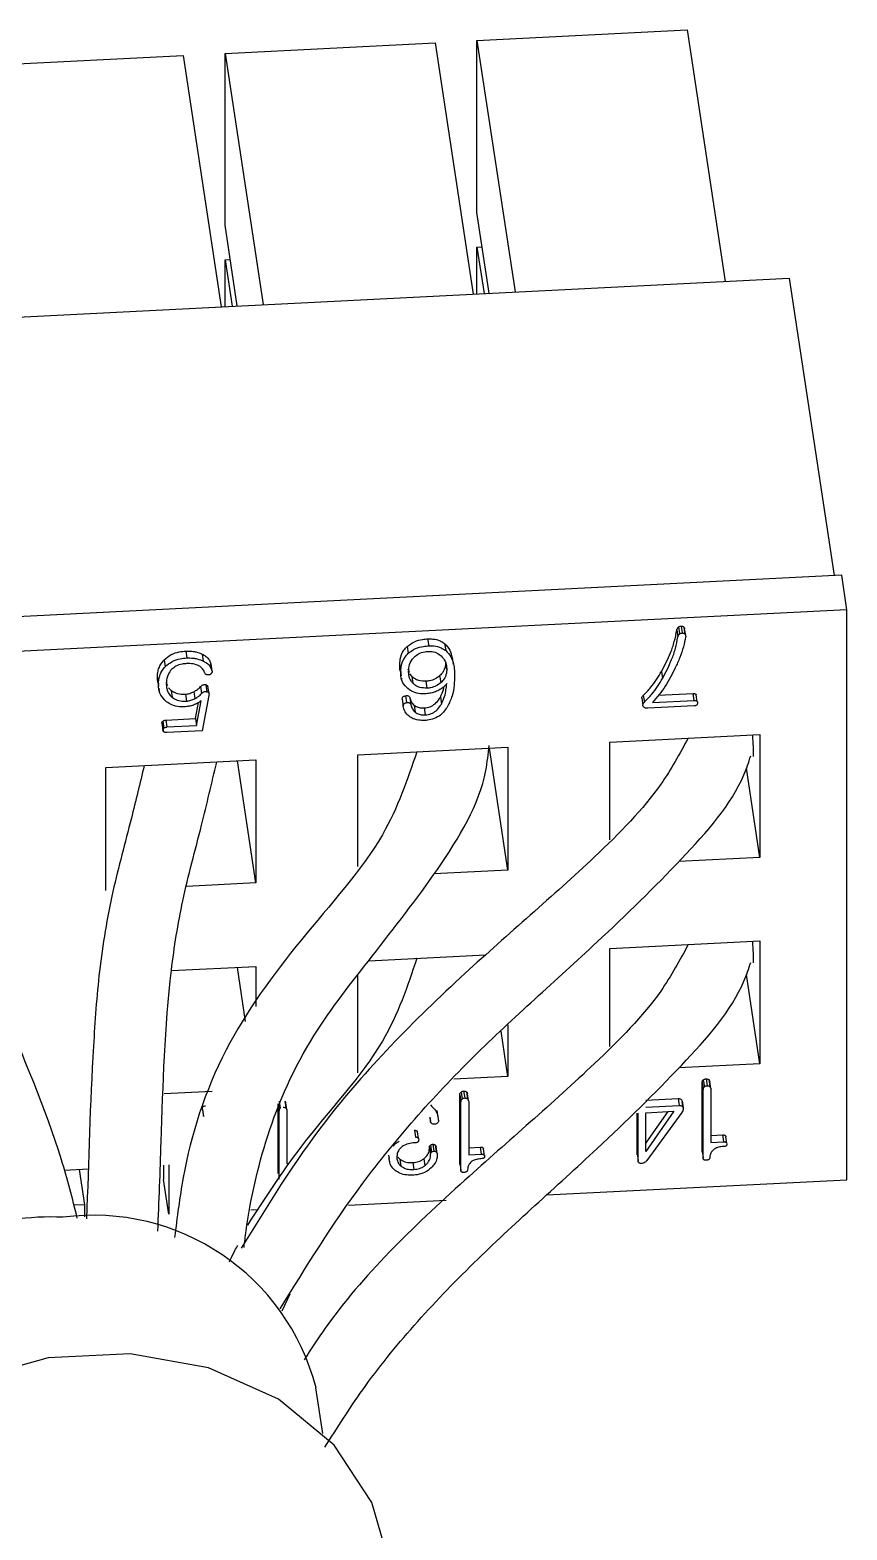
# Model space of a CAD drawing. Header units: millimetres. Extents: x 334 to 3694, y 0 to 2376.
# Drawn here: x 3335.14 to 3343.28, y 1136.44 to 1151.39 of the extents above; entities that cross this region are included whole.
import ezdxf

# ---------------------------------------------------------------- set-up
doc = ezdxf.new("R2010")
doc.units = ezdxf.units.MM
doc.header["$LTSCALE"] = 3
doc.layers.add('1_외형선', color=7, linetype='Continuous', lineweight=25)

msp = doc.modelspace()

# ---------------------------------------------------------------- linework, layer by layer
at = {"layer": '1_외형선'}
for p, q in [((3339.595, 1151.289), (3341.687, 1151.395)), ((3341.687, 1151.395), (3342.067, 1148.889)), ((3337.085, 1151.162), (3339.177, 1151.268)), ((3339.177, 1151.268), (3339.557, 1148.762)), ((3339.595, 1151.289), (3339.975, 1148.784)), ((3339.595, 1149.574), (3339.595, 1151.289)), ((3334.575, 1151.036), (3336.667, 1151.141)), ((3336.667, 1151.141), (3337.046, 1148.636)), ((3337.085, 1151.162), (3337.465, 1148.657)), ((3337.085, 1149.448), (3337.085, 1151.162)), ((3339.717, 1148.771), (3339.595, 1149.574)), ((3337.207, 1148.644), (3337.085, 1149.448)), ((3337.085, 1149.105), (3337.137, 1149.107)), ((3337.085, 1148.638), (3337.085, 1149.105)), ((3337.085, 1149.105), (3337.155, 1148.641)), ((3339.595, 1149.231), (3339.647, 1149.234)), ((3339.595, 1149.231), (3339.666, 1148.768)), ((3339.595, 1148.764), (3339.595, 1149.231)), ((3324.415, 1147.998), (3342.705, 1148.921)), ((3342.705, 1148.921), (3343.154, 1145.957)), ((3343.228, 1145.961), (3324.938, 1145.037)), ((3343.28, 1145.616), (3343.228, 1145.961)), ((3343.28, 1145.616), (3324.99, 1144.692)), ((3343.28, 1139.933), (3343.28, 1145.616)), ((3341.585, 1145.414), (3341.595, 1145.345)), ((3341.601, 1145.444), (3341.612, 1145.375)), ((3341.629, 1145.453), (3341.64, 1145.384)), ((3341.655, 1145.442), (3341.666, 1145.373)), ((3341.674, 1145.358), (3341.663, 1145.427)), ((3338.901, 1145.251), (3338.911, 1145.182)), ((3339.103, 1145.325), (3339.114, 1145.256)), ((3339.272, 1145.279), (3339.283, 1145.21)), ((3336.48, 1145.117), (3336.49, 1145.048)), ((3336.696, 1145.204), (3336.706, 1145.135)), ((3336.859, 1145.173), (3336.869, 1145.104)), ((3336.945, 1145.076), (3336.955, 1145.007)), ((3336.956, 1145.003), (3336.945, 1145.072)), ((3339.294, 1145.02), (3339.283, 1145.089)), ((3339.361, 1145.07), (3339.351, 1145.139)), ((3336.412, 1144.942), (3336.422, 1144.873)), ((3338.825, 1145.059), (3338.835, 1144.99)), ((3338.833, 1144.994), (3338.839, 1144.957)), ((3338.842, 1144.934), (3338.843, 1144.925)), ((3338.922, 1144.99), (3338.91, 1145.024)), ((3338.948, 1144.95), (3338.927, 1144.976)), ((3338.959, 1144.881), (3338.948, 1144.95)), ((3339.237, 1144.891), (3339.226, 1144.96)), ((3341.433, 1145.001), (3341.443, 1144.932)), ((3336.42, 1144.876), (3336.423, 1144.855)), ((3336.426, 1144.834), (3336.43, 1144.807)), ((3336.497, 1144.893), (3336.512, 1144.861)), ((3336.522, 1144.839), (3336.549, 1144.812)), ((3336.549, 1144.812), (3336.559, 1144.743)), ((3336.69, 1144.773), (3336.7, 1144.704)), ((3336.774, 1144.799), (3336.784, 1144.73)), ((3336.841, 1144.849), (3336.852, 1144.78)), ((3336.925, 1144.762), (3336.858, 1144.41)), ((3336.894, 1144.868), (3336.905, 1144.799)), ((3336.926, 1144.78), (3336.915, 1144.849)), ((3339.099, 1144.834), (3339.089, 1144.903)), ((3341.251, 1144.762), (3341.262, 1144.693)), ((3341.4, 1144.763), (3341.748, 1144.781)), ((3341.758, 1144.712), (3341.748, 1144.781)), ((3341.789, 1144.698), (3341.779, 1144.767)), ((3336.791, 1144.531), (3336.82, 1144.69)), ((3336.802, 1144.462), (3336.847, 1144.708)), ((3338.85, 1144.724), (3338.861, 1144.655)), ((3338.883, 1144.759), (3338.894, 1144.69)), ((3338.926, 1144.737), (3338.936, 1144.668)), ((3338.968, 1144.664), (3338.979, 1144.595)), ((3339.07, 1144.637), (3339.08, 1144.568)), ((3339.23, 1144.745), (3339.24, 1144.676)), ((3341.236, 1144.735), (3341.247, 1144.666)), ((3341.758, 1144.657), (3341.295, 1144.634)), ((3341.344, 1144.691), (3341.758, 1144.712)), ((3336.457, 1144.486), (3336.467, 1144.417)), ((3336.457, 1144.481), (3336.468, 1144.412)), ((3336.466, 1144.505), (3336.477, 1144.436)), ((3336.496, 1144.516), (3336.791, 1144.531)), ((3336.496, 1144.516), (3336.506, 1144.447)), ((3336.506, 1144.447), (3336.802, 1144.462)), ((3336.791, 1144.531), (3336.802, 1144.462)), ((3336.858, 1144.41), (3336.506, 1144.392)), ((3340.919, 1144.296), (3342.413, 1144.372)), ((3342.413, 1144.372), (3342.413, 1143.147)), ((3338.409, 1144.169), (3339.903, 1144.245)), ((3338.409, 1143.057), (3338.409, 1144.169)), ((3339.903, 1143.02), (3339.719, 1144.236)), ((3339.903, 1144.245), (3339.903, 1143.02)), ((3340.919, 1143.321), (3340.919, 1144.296)), ((3335.898, 1144.043), (3337.393, 1144.118)), ((3335.898, 1142.818), (3335.898, 1144.043)), ((3337.393, 1142.893), (3337.208, 1144.109)), ((3337.393, 1144.118), (3337.393, 1142.893)), ((3342.413, 1143.147), (3342.278, 1144.038)), ((3342.413, 1143.147), (3341.606, 1143.106)), ((3339.903, 1143.02), (3339.167, 1142.983)), ((3337.393, 1142.893), (3336.7, 1142.858)), ((3340.919, 1142.239), (3342.413, 1142.314)), ((3340.919, 1141.261), (3340.919, 1142.239)), ((3342.413, 1142.314), (3342.413, 1141.089)), ((3338.517, 1142.117), (3339.681, 1142.176)), ((3336.551, 1142.018), (3337.393, 1142.06)), ((3337.29, 1141.511), (3337.208, 1142.051)), ((3337.393, 1142.06), (3337.393, 1141.661)), ((3338.409, 1140.999), (3338.409, 1141.969)), ((3342.413, 1141.089), (3342.278, 1141.981)), ((3339.903, 1141.478), (3339.903, 1140.962)), ((3339.903, 1140.962), (3339.835, 1141.414)), ((3342.413, 1141.089), (3341.606, 1141.048)), ((3339.903, 1140.962), (3339.364, 1140.935)), ((3341.837, 1140.22), (3341.837, 1140.902)), ((3341.837, 1140.902), (3341.847, 1140.833)), ((3341.849, 1140.929), (3341.86, 1140.86)), ((3341.876, 1140.94), (3341.886, 1140.871)), ((3341.904, 1140.932), (3341.914, 1140.863)), ((3341.925, 1140.844), (3341.914, 1140.913)), ((3336.958, 1140.814), (3336.478, 1140.789)), ((3339.423, 1140.098), (3339.423, 1140.78)), ((3339.423, 1140.78), (3339.434, 1140.711)), ((3339.436, 1140.807), (3339.446, 1140.738)), ((3339.462, 1140.818), (3339.473, 1140.749)), ((3339.49, 1140.81), (3339.501, 1140.741)), ((3339.511, 1140.722), (3339.501, 1140.791)), ((3341.277, 1140.726), (3341.6, 1140.743)), ((3341.6, 1140.743), (3341.61, 1140.674)), ((3341.847, 1140.151), (3341.847, 1140.833)), ((3341.925, 1140.836), (3341.925, 1140.305)), ((3336.859, 1140.64), (3336.87, 1140.571)), ((3336.86, 1140.633), (3336.87, 1140.564)), ((3337.613, 1140.007), (3337.613, 1140.689)), ((3337.613, 1140.689), (3337.624, 1140.62)), ((3337.624, 1139.938), (3337.624, 1140.62)), ((3337.626, 1140.716), (3337.636, 1140.646)), ((3337.68, 1140.718), (3337.691, 1140.649)), ((3337.701, 1140.63), (3337.691, 1140.699)), ((3337.702, 1140.623), (3337.702, 1140.092)), ((3339.207, 1140.555), (3339.197, 1140.624)), ((3339.434, 1140.029), (3339.434, 1140.711)), ((3339.512, 1140.714), (3339.512, 1140.183)), ((3341.189, 1140.196), (3341.189, 1140.597)), ((3341.199, 1140.127), (3341.199, 1140.598)), ((3341.277, 1140.657), (3341.61, 1140.674)), ((3341.557, 1140.616), (3341.277, 1140.217)), ((3341.277, 1140.602), (3341.557, 1140.616)), ((3341.496, 1140.613), (3341.277, 1140.301)), ((3341.277, 1140.217), (3341.277, 1140.602)), ((3341.635, 1140.605), (3341.287, 1140.125)), ((3341.637, 1140.721), (3341.648, 1140.652)), ((3341.649, 1140.646), (3341.638, 1140.715)), ((3336.871, 1140.564), (3336.87, 1140.571)), ((3338.971, 1140.427), (3338.982, 1140.358)), ((3339.125, 1140.558), (3339.132, 1140.514)), ((3339.132, 1140.514), (3339.127, 1140.557)), ((3339.013, 1140.344), (3339.002, 1140.413)), ((3339.133, 1140.279), (3339.143, 1140.21)), ((3339.155, 1140.287), (3339.166, 1140.218)), ((3339.179, 1140.281), (3339.189, 1140.212)), ((3341.925, 1140.374), (3342.044, 1140.38)), ((3341.925, 1140.305), (3342.055, 1140.311)), ((3342.055, 1140.311), (3342.044, 1140.38)), ((3342.084, 1140.294), (3342.073, 1140.363)), ((3338.714, 1140.178), (3338.719, 1140.146)), ((3338.721, 1140.132), (3338.725, 1140.109)), ((3338.807, 1140.16), (3338.827, 1140.139)), ((3338.827, 1140.139), (3338.838, 1140.07)), ((3339.065, 1140.143), (3339.076, 1140.074)), ((3339.122, 1140.257), (3339.132, 1140.188)), ((3339.199, 1140.195), (3339.188, 1140.264)), ((3339.512, 1140.253), (3339.631, 1140.259)), ((3339.512, 1140.183), (3339.641, 1140.19)), ((3339.641, 1140.19), (3339.631, 1140.259)), ((3339.671, 1140.172), (3339.66, 1140.241)), ((3341.189, 1140.196), (3341.199, 1140.127)), ((3341.837, 1140.22), (3341.847, 1140.151)), ((3341.849, 1140.14), (3341.849, 1140.14)), ((3335.484, 1140.029), (3335.727, 1140.041)), ((3335.631, 1140.036), (3335.685, 1139.685)), ((3336.474, 1140.079), (3336.474, 1139.937)), ((3336.526, 1140.081), (3336.526, 1139.592)), ((3338.966, 1139.981), (3338.949, 1139.981)), ((3338.957, 1140.105), (3338.967, 1140.036)), ((3339.423, 1140.098), (3339.434, 1140.029)), ((3339.436, 1140.018), (3339.436, 1140.018)), ((3341.201, 1140.116), (3341.201, 1140.114)), ((3336.526, 1139.592), (3336.474, 1139.937)), ((3340.292, 1139.782), (3343.28, 1139.933)), ((3335.685, 1139.685), (3335.579, 1139.68)), ((3335.685, 1139.685), (3335.685, 1139.563)), ((3338.314, 1139.682), (3339.287, 1139.731)), ((3337.343, 1139.633), (3337.415, 1139.636)), ((3337.655, 1138.627), (3337.734, 1138.798)), ((3338.06, 1137.405), (3337.991, 1137.859))]:
    msp.add_line(p, q, dxfattribs=at)
at = {"layer": '1_외형선', "flags": 128}
msp.add_lwpolyline([(3338.698, 1136.202), (3338.548, 1136.715), (3338.173, 1137.288), (3337.618, 1137.747), (3336.922, 1138.059), (3336.139, 1138.199), (3335.325, 1138.158), (3334.541, 1137.939), (3333.846, 1137.557), (3333.29, 1137.041), (3332.916, 1136.43), (3332.75, 1135.769), (3332.765, 1135.302)], dxfattribs=at)
at = {"layer": '1_외형선'}
for centre, radius, start, end in [((3335.344, 1137.167), 2.396, 86.9851, 181.7062), ((3335.772, 1137.288), 2.292, 14.4452, 97.5701)]:
    msp.add_arc(centre, radius, start, end, dxfattribs=at)
for points, knots in [([(3341.433, 1145.001), (3341.465, 1145.063), (3341.517, 1145.16), (3341.563, 1145.299), (3341.578, 1145.375), (3341.585, 1145.414)], [0, 0, 0, 0, 0.4615869, 0.7295445, 1, 1, 1, 1]), ([(3341.585, 1145.414), (3341.585, 1145.416), (3341.587, 1145.422), (3341.591, 1145.432), (3341.596, 1145.439), (3341.601, 1145.443), (3341.601, 1145.444)], [0, 0, 0, 0, 0.252427, 0.503971, 0.933691, 1, 1, 1, 1]), ([(3341.595, 1145.345), (3341.596, 1145.347), (3341.597, 1145.353), (3341.601, 1145.363), (3341.607, 1145.37), (3341.611, 1145.374), (3341.612, 1145.375)], [0, 0, 0, 0, 0.252427, 0.503971, 0.933691, 1, 1, 1, 1]), ([(3341.601, 1145.444), (3341.603, 1145.445), (3341.608, 1145.448), (3341.618, 1145.452), (3341.626, 1145.453), (3341.629, 1145.453)], [0, 0, 0, 0, 0.252923, 0.629574, 1, 1, 1, 1]), ([(3341.612, 1145.375), (3341.614, 1145.376), (3341.619, 1145.379), (3341.629, 1145.383), (3341.636, 1145.384), (3341.64, 1145.384)], [0, 0, 0, 0, 0.252923, 0.629574, 1, 1, 1, 1]), ([(3341.629, 1145.453), (3341.632, 1145.453), (3341.638, 1145.452), (3341.648, 1145.449), (3341.653, 1145.445), (3341.655, 1145.442)], [0, 0, 0, 0, 0.254205, 0.616821, 1, 1, 1, 1]), ([(3341.64, 1145.384), (3341.642, 1145.384), (3341.649, 1145.383), (3341.658, 1145.38), (3341.663, 1145.376), (3341.666, 1145.373)], [0, 0, 0, 0, 0.254205, 0.616821, 1, 1, 1, 1]), ([(3341.655, 1145.442), (3341.659, 1145.438), (3341.663, 1145.434), (3341.663, 1145.428), (3341.663, 1145.427)], [0, 0, 0, 0, 0.862876, 1, 1, 1, 1]), ([(3341.666, 1145.373), (3341.669, 1145.369), (3341.675, 1145.361), (3341.674, 1145.351), (3341.674, 1145.345), (3341.673, 1145.345)], [0, 0, 0, 0, 0.481511, 0.921406, 1, 1, 1, 1]), ([(3338.825, 1145.059), (3338.826, 1145.08), (3338.828, 1145.132), (3338.853, 1145.201), (3338.889, 1145.239), (3338.901, 1145.251)], [0, 0, 0, 0, 0.311676, 0.772526, 1, 1, 1, 1]), ([(3338.901, 1145.251), (3338.924, 1145.268), (3338.968, 1145.301), (3339.042, 1145.32), (3339.087, 1145.324), (3339.103, 1145.325)], [0, 0, 0, 0, 0.3975032, 0.772557, 1, 1, 1, 1]), ([(3338.911, 1145.182), (3338.934, 1145.199), (3338.978, 1145.232), (3339.052, 1145.251), (3339.097, 1145.255), (3339.114, 1145.256)], [0, 0, 0, 0, 0.397503, 0.772557, 1, 1, 1, 1]), ([(3339.103, 1145.325), (3339.121, 1145.325), (3339.164, 1145.326), (3339.224, 1145.312), (3339.258, 1145.289), (3339.272, 1145.279)], [0, 0, 0, 0, 0.277912, 0.693855, 1, 1, 1, 1]), ([(3339.114, 1145.256), (3339.131, 1145.256), (3339.174, 1145.257), (3339.235, 1145.243), (3339.268, 1145.219), (3339.283, 1145.21)], [0, 0, 0, 0, 0.277912, 0.693855, 1, 1, 1, 1]), ([(3339.272, 1145.279), (3339.292, 1145.258), (3339.332, 1145.217), (3339.341, 1145.164), (3339.346, 1145.138)], [0, 0, 0, 0, 0.5011812, 1, 1, 1, 1]), ([(3339.283, 1145.21), (3339.302, 1145.189), (3339.351, 1145.137), (3339.369, 1145.046), (3339.371, 1144.984), (3339.372, 1144.962)], [0, 0, 0, 0, 0.29747, 0.752413, 1, 1, 1, 1]), ([(3341.443, 1144.932), (3341.476, 1144.994), (3341.527, 1145.091), (3341.574, 1145.23), (3341.588, 1145.306), (3341.595, 1145.345)], [0, 0, 0, 0, 0.461587, 0.729545, 1, 1, 1, 1]), ([(3341.673, 1145.345), (3341.667, 1145.312), (3341.653, 1145.243), (3341.616, 1145.14), (3341.586, 1145.07), (3341.57, 1145.036)], [0, 0, 0, 0, 0.310365, 0.654347, 1, 1, 1, 1]), ([(3336.412, 1144.942), (3336.412, 1144.959), (3336.414, 1144.991), (3336.429, 1145.048), (3336.454, 1145.09), (3336.477, 1145.114), (3336.48, 1145.117)], [0, 0, 0, 0, 0.2669716, 0.5220405, 0.9383872, 1, 1, 1, 1]), ([(3336.48, 1145.117), (3336.501, 1145.136), (3336.543, 1145.172), (3336.623, 1145.197), (3336.674, 1145.202), (3336.696, 1145.204)], [0, 0, 0, 0, 0.373327, 0.724414, 1, 1, 1, 1]), ([(3336.49, 1145.048), (3336.512, 1145.067), (3336.554, 1145.103), (3336.634, 1145.128), (3336.684, 1145.133), (3336.706, 1145.135)], [0, 0, 0, 0, 0.373327, 0.724414, 1, 1, 1, 1]), ([(3336.702, 1145.079), (3336.687, 1145.078), (3336.651, 1145.075), (3336.597, 1145.058), (3336.567, 1145.033), (3336.554, 1145.022)], [0, 0, 0, 0, 0.26461, 0.671037, 1, 1, 1, 1]), ([(3336.696, 1145.204), (3336.716, 1145.204), (3336.751, 1145.204), (3336.807, 1145.195), (3336.839, 1145.181), (3336.859, 1145.173)], [0, 0, 0, 0, 0.348016, 0.60627, 1, 1, 1, 1]), ([(3336.823, 1145.058), (3336.805, 1145.065), (3336.778, 1145.076), (3336.735, 1145.08), (3336.713, 1145.08), (3336.702, 1145.079)], [0, 0, 0, 0, 0.4742146, 0.7344294, 1, 1, 1, 1]), ([(3336.706, 1145.135), (3336.726, 1145.135), (3336.761, 1145.135), (3336.817, 1145.126), (3336.85, 1145.112), (3336.869, 1145.104)], [0, 0, 0, 0, 0.348016, 0.60627, 1, 1, 1, 1]), ([(3336.859, 1145.173), (3336.87, 1145.167), (3336.898, 1145.151), (3336.93, 1145.118), (3336.941, 1145.088), (3336.945, 1145.076)], [0, 0, 0, 0, 0.263294, 0.700083, 1, 1, 1, 1]), ([(3336.869, 1145.104), (3336.88, 1145.098), (3336.909, 1145.082), (3336.941, 1145.049), (3336.951, 1145.019), (3336.955, 1145.007)], [0, 0, 0, 0, 0.263294, 0.700083, 1, 1, 1, 1]), ([(3338.835, 1144.99), (3338.836, 1145.011), (3338.839, 1145.063), (3338.864, 1145.132), (3338.9, 1145.17), (3338.911, 1145.182)], [0, 0, 0, 0, 0.311676, 0.772526, 1, 1, 1, 1]), ([(3338.914, 1145.001), (3338.915, 1145.018), (3338.917, 1145.058), (3338.937, 1145.107), (3338.961, 1145.135), (3338.968, 1145.142)], [0, 0, 0, 0, 0.33217, 0.819296, 1, 1, 1, 1]), ([(3338.968, 1145.142), (3338.982, 1145.155), (3339.011, 1145.181), (3339.062, 1145.197), (3339.093, 1145.2), (3339.102, 1145.201)], [0, 0, 0, 0, 0.395718, 0.816299, 1, 1, 1, 1]), ([(3339.102, 1145.201), (3339.122, 1145.2), (3339.165, 1145.199), (3339.21, 1145.179), (3339.232, 1145.161), (3339.238, 1145.156)], [0, 0, 0, 0, 0.390587, 0.823663, 1, 1, 1, 1]), ([(3339.283, 1145.089), (3339.282, 1145.077), (3339.28, 1145.043), (3339.261, 1144.998), (3339.236, 1144.97), (3339.226, 1144.96)], [0, 0, 0, 0, 0.275936, 0.727277, 1, 1, 1, 1]), ([(3339.238, 1145.156), (3339.253, 1145.139), (3339.283, 1145.104), (3339.293, 1145.055), (3339.293, 1145.027), (3339.294, 1145.02)], [0, 0, 0, 0, 0.432643, 0.874165, 1, 1, 1, 1]), ([(3336.423, 1144.877), (3336.419, 1144.889), (3336.412, 1144.91), (3336.412, 1144.932), (3336.412, 1144.942)], [0, 0, 0, 0, 0.545541, 1, 1, 1, 1]), ([(3336.422, 1144.873), (3336.423, 1144.89), (3336.424, 1144.922), (3336.44, 1144.979), (3336.465, 1145.021), (3336.487, 1145.045), (3336.49, 1145.048)], [0, 0, 0, 0, 0.2669716, 0.5220405, 0.9383872, 1, 1, 1, 1]), ([(3336.554, 1145.022), (3336.54, 1145.005), (3336.518, 1144.976), (3336.503, 1144.924), (3336.501, 1144.893), (3336.5, 1144.874)], [0, 0, 0, 0, 0.390308, 0.641871, 1, 1, 1, 1]), ([(3336.882, 1144.989), (3336.879, 1144.996), (3336.872, 1145.015), (3336.853, 1145.04), (3336.832, 1145.052), (3336.823, 1145.058)], [0, 0, 0, 0, 0.252378, 0.692427, 1, 1, 1, 1]), ([(3336.901, 1144.969), (3336.897, 1144.971), (3336.889, 1144.974), (3336.885, 1144.982), (3336.883, 1144.987), (3336.882, 1144.989)], [0, 0, 0, 0, 0.416203, 0.806327, 1, 1, 1, 1]), ([(3336.928, 1144.967), (3336.925, 1144.967), (3336.919, 1144.965), (3336.909, 1144.966), (3336.903, 1144.968), (3336.901, 1144.969)], [0, 0, 0, 0, 0.304631, 0.708546, 1, 1, 1, 1]), ([(3336.95, 1144.982), (3336.949, 1144.98), (3336.945, 1144.976), (3336.938, 1144.97), (3336.931, 1144.968), (3336.928, 1144.967)], [0, 0, 0, 0, 0.252617, 0.652024, 1, 1, 1, 1]), ([(3336.955, 1145.007), (3336.956, 1145.005), (3336.957, 1144.999), (3336.955, 1144.99), (3336.952, 1144.984), (3336.95, 1144.982)], [0, 0, 0, 0, 0.303366, 0.711719, 1, 1, 1, 1]), ([(3338.835, 1144.995), (3338.833, 1144.999), (3338.824, 1145.019), (3338.825, 1145.042), (3338.825, 1145.059)], [0, 0, 0, 0, 0.206276, 1, 1, 1, 1]), ([(3338.923, 1144.817), (3338.902, 1144.834), (3338.861, 1144.868), (3338.838, 1144.932), (3338.836, 1144.973), (3338.835, 1144.99)], [0, 0, 0, 0, 0.377443, 0.735651, 1, 1, 1, 1]), ([(3338.959, 1144.881), (3338.951, 1144.889), (3338.93, 1144.914), (3338.916, 1144.957), (3338.914, 1144.989), (3338.914, 1145.001)], [0, 0, 0, 0, 0.247108, 0.722341, 1, 1, 1, 1]), ([(3339.089, 1144.903), (3339.064, 1144.904), (3339.022, 1144.905), (3338.975, 1144.926), (3338.956, 1144.943), (3338.948, 1144.95)], [0, 0, 0, 0, 0.461822, 0.782943, 1, 1, 1, 1]), ([(3339.226, 1144.96), (3339.211, 1144.948), (3339.182, 1144.924), (3339.132, 1144.907), (3339.1, 1144.904), (3339.089, 1144.903)], [0, 0, 0, 0, 0.3902654, 0.776157, 1, 1, 1, 1]), ([(3339.294, 1145.02), (3339.293, 1145.008), (3339.291, 1144.974), (3339.272, 1144.929), (3339.246, 1144.901), (3339.237, 1144.891)], [0, 0, 0, 0, 0.275936, 0.727277, 1, 1, 1, 1]), ([(3339.372, 1144.962), (3339.371, 1144.929), (3339.369, 1144.86), (3339.352, 1144.754), (3339.318, 1144.685), (3339.301, 1144.65)], [0, 0, 0, 0, 0.3105813, 0.6500558, 1, 1, 1, 1]), ([(3341.251, 1144.762), (3341.277, 1144.789), (3341.326, 1144.838), (3341.384, 1144.92), (3341.416, 1144.974), (3341.433, 1145.001)], [0, 0, 0, 0, 0.357815, 0.677946, 1, 1, 1, 1]), ([(3341.262, 1144.693), (3341.287, 1144.72), (3341.336, 1144.769), (3341.394, 1144.851), (3341.427, 1144.905), (3341.443, 1144.932)], [0, 0, 0, 0, 0.357815, 0.677946, 1, 1, 1, 1]), ([(3341.57, 1145.036), (3341.555, 1145.005), (3341.524, 1144.943), (3341.455, 1144.825), (3341.388, 1144.744), (3341.344, 1144.691)], [0, 0, 0, 0, 0.256377, 0.512861, 1, 1, 1, 1]), ([(3336.503, 1144.698), (3336.482, 1144.719), (3336.44, 1144.761), (3336.423, 1144.826), (3336.422, 1144.863), (3336.422, 1144.873)], [0, 0, 0, 0, 0.4334765, 0.845416, 1, 1, 1, 1]), ([(3336.5, 1144.874), (3336.501, 1144.859), (3336.503, 1144.823), (3336.523, 1144.776), (3336.55, 1144.751), (3336.559, 1144.743)], [0, 0, 0, 0, 0.305416, 0.754436, 1, 1, 1, 1]), ([(3336.549, 1144.812), (3336.564, 1144.802), (3336.598, 1144.78), (3336.65, 1144.772), (3336.682, 1144.773), (3336.69, 1144.773)], [0, 0, 0, 0, 0.388419, 0.849049, 1, 1, 1, 1]), ([(3336.69, 1144.773), (3336.697, 1144.774), (3336.712, 1144.775), (3336.741, 1144.784), (3336.761, 1144.793), (3336.774, 1144.799)], [0, 0, 0, 0, 0.2517498, 0.5041088, 1, 1, 1, 1]), ([(3336.774, 1144.799), (3336.78, 1144.803), (3336.793, 1144.81), (3336.817, 1144.825), (3336.831, 1144.839), (3336.841, 1144.849)], [0, 0, 0, 0, 0.251073, 0.502382, 1, 1, 1, 1]), ([(3336.784, 1144.73), (3336.79, 1144.734), (3336.803, 1144.741), (3336.827, 1144.756), (3336.842, 1144.77), (3336.852, 1144.78)], [0, 0, 0, 0, 0.251073, 0.502382, 1, 1, 1, 1]), ([(3336.841, 1144.849), (3336.845, 1144.852), (3336.852, 1144.859), (3336.864, 1144.867), (3336.877, 1144.87), (3336.887, 1144.87), (3336.892, 1144.869), (3336.894, 1144.868)], [0, 0, 0, 0, 0.256896, 0.516598, 0.709618, 0.903647, 1, 1, 1, 1]), ([(3336.852, 1144.78), (3336.855, 1144.783), (3336.862, 1144.79), (3336.874, 1144.798), (3336.887, 1144.801), (3336.897, 1144.801), (3336.903, 1144.8), (3336.905, 1144.799)], [0, 0, 0, 0, 0.256896, 0.516598, 0.709618, 0.903647, 1, 1, 1, 1]), ([(3336.894, 1144.868), (3336.898, 1144.867), (3336.905, 1144.864), (3336.912, 1144.857), (3336.915, 1144.852), (3336.915, 1144.849), (3336.915, 1144.849)], [0, 0, 0, 0, 0.389441, 0.689723, 0.990741, 1, 1, 1, 1]), ([(3336.905, 1144.799), (3336.909, 1144.798), (3336.916, 1144.795), (3336.923, 1144.788), (3336.927, 1144.779), (3336.926, 1144.77), (3336.925, 1144.763), (3336.925, 1144.762)], [0, 0, 0, 0, 0.231543, 0.410077, 0.589049, 0.888968, 1, 1, 1, 1]), ([(3339.077, 1144.778), (3339.062, 1144.778), (3339.021, 1144.777), (3338.967, 1144.791), (3338.935, 1144.81), (3338.923, 1144.817)], [0, 0, 0, 0, 0.26753, 0.728687, 1, 1, 1, 1]), ([(3339.099, 1144.834), (3339.074, 1144.835), (3339.032, 1144.836), (3338.985, 1144.857), (3338.966, 1144.874), (3338.959, 1144.881)], [0, 0, 0, 0, 0.461822, 0.782943, 1, 1, 1, 1]), ([(3339.215, 1144.813), (3339.2, 1144.806), (3339.171, 1144.793), (3339.124, 1144.782), (3339.093, 1144.779), (3339.077, 1144.778)], [0, 0, 0, 0, 0.348575, 0.669949, 1, 1, 1, 1]), ([(3339.237, 1144.891), (3339.222, 1144.879), (3339.192, 1144.855), (3339.142, 1144.838), (3339.111, 1144.835), (3339.099, 1144.834)], [0, 0, 0, 0, 0.390265, 0.776157, 1, 1, 1, 1]), ([(3339.294, 1144.879), (3339.288, 1144.872), (3339.278, 1144.859), (3339.253, 1144.836), (3339.23, 1144.822), (3339.215, 1144.813)], [0, 0, 0, 0, 0.251154, 0.502854, 1, 1, 1, 1]), ([(3339.23, 1144.745), (3339.242, 1144.77), (3339.259, 1144.805), (3339.266, 1144.841), (3339.268, 1144.851)], [0, 0, 0, 0, 0.7261404, 1, 1, 1, 1]), ([(3339.24, 1144.676), (3339.252, 1144.701), (3339.273, 1144.747), (3339.287, 1144.815), (3339.291, 1144.857), (3339.294, 1144.879)], [0, 0, 0, 0, 0.382565, 0.689919, 1, 1, 1, 1]), ([(3341.237, 1144.735), (3341.237, 1144.738), (3341.238, 1144.745), (3341.243, 1144.754), (3341.249, 1144.76), (3341.251, 1144.762)], [0, 0, 0, 0, 0.29471, 0.661863, 1, 1, 1, 1]), ([(3341.748, 1144.781), (3341.753, 1144.781), (3341.76, 1144.781), (3341.77, 1144.778), (3341.776, 1144.773), (3341.778, 1144.769), (3341.778, 1144.767)], [0, 0, 0, 0, 0.361272, 0.579398, 0.798606, 1, 1, 1, 1]), ([(3336.68, 1144.648), (3336.664, 1144.648), (3336.62, 1144.647), (3336.557, 1144.663), (3336.52, 1144.687), (3336.503, 1144.698)], [0, 0, 0, 0, 0.250376, 0.669643, 1, 1, 1, 1]), ([(3336.559, 1144.743), (3336.575, 1144.733), (3336.609, 1144.711), (3336.661, 1144.703), (3336.692, 1144.704), (3336.7, 1144.704)], [0, 0, 0, 0, 0.388419, 0.849049, 1, 1, 1, 1]), ([(3336.771, 1144.666), (3336.764, 1144.663), (3336.749, 1144.659), (3336.719, 1144.651), (3336.696, 1144.649), (3336.68, 1144.648)], [0, 0, 0, 0, 0.250662, 0.501629, 1, 1, 1, 1]), ([(3336.7, 1144.704), (3336.708, 1144.705), (3336.723, 1144.706), (3336.751, 1144.715), (3336.771, 1144.724), (3336.784, 1144.73)], [0, 0, 0, 0, 0.25175, 0.504109, 1, 1, 1, 1]), ([(3336.847, 1144.708), (3336.841, 1144.704), (3336.83, 1144.695), (3336.805, 1144.68), (3336.785, 1144.672), (3336.771, 1144.666)], [0, 0, 0, 0, 0.250667, 0.50164, 1, 1, 1, 1]), ([(3338.85, 1144.724), (3338.851, 1144.729), (3338.851, 1144.737), (3338.857, 1144.747), (3338.866, 1144.753), (3338.876, 1144.757), (3338.882, 1144.758), (3338.883, 1144.759)], [0, 0, 0, 0, 0.3013, 0.475375, 0.687659, 0.899977, 1, 1, 1, 1]), ([(3338.861, 1144.655), (3338.861, 1144.66), (3338.861, 1144.668), (3338.868, 1144.678), (3338.877, 1144.684), (3338.886, 1144.688), (3338.892, 1144.689), (3338.894, 1144.69)], [0, 0, 0, 0, 0.3013001, 0.4753748, 0.6876591, 0.8999767, 1, 1, 1, 1]), ([(3338.938, 1144.541), (3338.923, 1144.552), (3338.891, 1144.575), (3338.869, 1144.617), (3338.863, 1144.646), (3338.861, 1144.655)], [0, 0, 0, 0, 0.361612, 0.788052, 1, 1, 1, 1]), ([(3338.883, 1144.759), (3338.889, 1144.759), (3338.898, 1144.76), (3338.91, 1144.758), (3338.918, 1144.754), (3338.923, 1144.746), (3338.925, 1144.74), (3338.926, 1144.737)], [0, 0, 0, 0, 0.283621, 0.443271, 0.604865, 0.796165, 1, 1, 1, 1]), ([(3338.894, 1144.69), (3338.9, 1144.69), (3338.908, 1144.691), (3338.92, 1144.689), (3338.928, 1144.684), (3338.934, 1144.677), (3338.936, 1144.671), (3338.936, 1144.668)], [0, 0, 0, 0, 0.283621, 0.443271, 0.604865, 0.796165, 1, 1, 1, 1]), ([(3338.926, 1144.737), (3338.928, 1144.73), (3338.931, 1144.716), (3338.942, 1144.691), (3338.958, 1144.675), (3338.968, 1144.664)], [0, 0, 0, 0, 0.2521063, 0.5047944, 1, 1, 1, 1]), ([(3338.936, 1144.668), (3338.938, 1144.661), (3338.942, 1144.647), (3338.953, 1144.622), (3338.968, 1144.606), (3338.979, 1144.595)], [0, 0, 0, 0, 0.252106, 0.504794, 1, 1, 1, 1]), ([(3338.968, 1144.664), (3338.975, 1144.66), (3338.993, 1144.647), (3339.028, 1144.637), (3339.056, 1144.637), (3339.07, 1144.637)], [0, 0, 0, 0, 0.2517515, 0.6417084, 1, 1, 1, 1]), ([(3339.07, 1144.637), (3339.09, 1144.639), (3339.13, 1144.645), (3339.184, 1144.68), (3339.213, 1144.716), (3339.227, 1144.74), (3339.23, 1144.745)], [0, 0, 0, 0, 0.283313, 0.554657, 0.900997, 1, 1, 1, 1]), ([(3339.301, 1144.65), (3339.28, 1144.62), (3339.248, 1144.572), (3339.171, 1144.529), (3339.116, 1144.515), (3339.085, 1144.513), (3339.078, 1144.513)], [0, 0, 0, 0, 0.422715, 0.672976, 0.923085, 1, 1, 1, 1]), ([(3339.08, 1144.568), (3339.101, 1144.57), (3339.14, 1144.576), (3339.194, 1144.611), (3339.224, 1144.647), (3339.237, 1144.671), (3339.24, 1144.676)], [0, 0, 0, 0, 0.2833127, 0.5546569, 0.9009973, 1, 1, 1, 1]), ([(3341.251, 1144.652), (3341.249, 1144.656), (3341.246, 1144.663), (3341.248, 1144.675), (3341.254, 1144.685), (3341.259, 1144.691), (3341.262, 1144.693)], [0, 0, 0, 0, 0.290201, 0.534094, 0.776631, 1, 1, 1, 1]), ([(3341.295, 1144.634), (3341.288, 1144.634), (3341.276, 1144.634), (3341.262, 1144.639), (3341.255, 1144.646), (3341.252, 1144.65), (3341.251, 1144.652)], [0, 0, 0, 0, 0.382386, 0.630225, 0.87977, 1, 1, 1, 1]), ([(3341.758, 1144.712), (3341.763, 1144.712), (3341.771, 1144.712), (3341.78, 1144.709), (3341.787, 1144.703), (3341.791, 1144.696), (3341.791, 1144.689), (3341.791, 1144.686)], [0, 0, 0, 0, 0.260518, 0.417811, 0.575884, 0.765748, 1, 1, 1, 1]), ([(3341.791, 1144.686), (3341.791, 1144.682), (3341.791, 1144.675), (3341.786, 1144.668), (3341.78, 1144.662), (3341.77, 1144.658), (3341.762, 1144.657), (3341.758, 1144.657)], [0, 0, 0, 0, 0.271639, 0.429137, 0.55805, 0.762822, 1, 1, 1, 1]), ([(3336.457, 1144.486), (3336.457, 1144.488), (3336.457, 1144.492), (3336.46, 1144.499), (3336.464, 1144.503), (3336.466, 1144.505)], [0, 0, 0, 0, 0.249149, 0.609529, 1, 1, 1, 1]), ([(3336.466, 1144.505), (3336.47, 1144.508), (3336.478, 1144.513), (3336.489, 1144.515), (3336.495, 1144.516), (3336.496, 1144.516)], [0, 0, 0, 0, 0.4728118, 0.9260901, 1, 1, 1, 1]), ([(3339.078, 1144.513), (3339.062, 1144.512), (3339.021, 1144.512), (3338.973, 1144.523), (3338.945, 1144.537), (3338.938, 1144.541)], [0, 0, 0, 0, 0.320339, 0.816132, 1, 1, 1, 1]), ([(3338.979, 1144.595), (3338.986, 1144.591), (3339.003, 1144.578), (3339.039, 1144.567), (3339.067, 1144.568), (3339.08, 1144.568)], [0, 0, 0, 0, 0.251752, 0.641708, 1, 1, 1, 1]), ([(3336.467, 1144.417), (3336.467, 1144.419), (3336.468, 1144.423), (3336.47, 1144.43), (3336.475, 1144.434), (3336.477, 1144.436)], [0, 0, 0, 0, 0.249149, 0.609529, 1, 1, 1, 1]), ([(3336.477, 1144.398), (3336.475, 1144.4), (3336.472, 1144.403), (3336.468, 1144.409), (3336.467, 1144.414), (3336.467, 1144.417)], [0, 0, 0, 0, 0.252958, 0.62814, 1, 1, 1, 1]), ([(3336.477, 1144.436), (3336.481, 1144.439), (3336.489, 1144.444), (3336.5, 1144.446), (3336.505, 1144.447), (3336.506, 1144.447)], [0, 0, 0, 0, 0.472812, 0.92609, 1, 1, 1, 1]), ([(3336.506, 1144.392), (3336.501, 1144.392), (3336.493, 1144.392), (3336.483, 1144.395), (3336.479, 1144.397), (3336.477, 1144.398)], [0, 0, 0, 0, 0.491645, 0.740618, 1, 1, 1, 1]), ([(3341.698, 1144.336), (3341.614, 1144.181), (3341.393, 1143.771), (3340.621, 1142.989), (3339.36, 1141.924), (3338.096, 1140.637), (3337.508, 1139.679), (3337.247, 1139.253)], [0, 0, 0, 0, 0.087242, 0.232123, 0.473941, 0.766268, 1, 1, 1, 1]), ([(3342.349, 1144.153), (3342.349, 1144.159), (3342.35, 1144.167), (3342.35, 1144.191), (3342.349, 1144.229), (3342.346, 1144.295), (3342.343, 1144.342), (3342.341, 1144.368)], [0, 0, 0, 0, 0.1154735, 0.1655323, 0.3820622, 0.6507002, 1, 1, 1, 1]), ([(3338.995, 1144.199), (3338.902, 1143.921), (3338.684, 1143.276), (3337.815, 1142.33), (3337.009, 1141.212), (3336.686, 1140.194), (3336.608, 1139.558), (3336.583, 1139.359)], [0, 0, 0, 0, 0.17325, 0.402115, 0.633945, 0.885153, 1, 1, 1, 1]), ([(3337.275, 1139.26), (3337.281, 1139.315), (3337.327, 1139.681), (3337.482, 1140.396), (3337.89, 1141.323), (3338.572, 1142.188), (3339.237, 1143.042), (3339.665, 1143.752), (3339.707, 1144.178), (3339.715, 1144.261)], [0, 0, 0, 0, 0.032288, 0.218239, 0.418049, 0.581262, 0.760005, 0.953056, 1, 1, 1, 1]), ([(3336.28, 1144.062), (3336.238, 1143.887), (3336.139, 1143.469), (3335.95, 1142.788), (3335.825, 1142.03), (3335.749, 1140.941), (3335.725, 1140.118), (3335.707, 1139.545)], [0, 0, 0, 0, 0.117002, 0.279027, 0.45547, 0.620424, 1, 1, 1, 1]), ([(3336.416, 1139.42), (3336.428, 1139.717), (3336.461, 1140.585), (3336.489, 1141.685), (3336.656, 1142.738), (3336.845, 1143.426), (3336.953, 1143.887), (3337.002, 1144.096)], [0, 0, 0, 0, 0.1898728, 0.5549221, 0.702359, 0.8650618, 1, 1, 1, 1]), ([(3337.634, 1138.646), (3337.893, 1139.066), (3338.422, 1139.926), (3339.497, 1141.149), (3340.685, 1142.186), (3341.627, 1143.107), (3342.179, 1143.731), (3342.301, 1144.095), (3342.322, 1144.159)], [0, 0, 0, 0, 0.221458, 0.453056, 0.67084, 0.824835, 0.969686, 1, 1, 1, 1]), ([(3335.614, 1139.551), (3335.565, 1139.745), (3335.384, 1140.458), (3334.846, 1141.655), (3334.42, 1142.939), (3334.457, 1143.713), (3334.469, 1143.97)], [0, 0, 0, 0, 0.131548, 0.482275, 0.827618, 1, 1, 1, 1]), ([(3341.699, 1142.278), (3341.615, 1142.122), (3341.393, 1141.71), (3340.618, 1140.927), (3339.369, 1139.86), (3338.35, 1138.878), (3337.941, 1138.244), (3337.873, 1138.137)], [0, 0, 0, 0, 0.106423, 0.281841, 0.574627, 0.928556, 1, 1, 1, 1]), ([(3342.349, 1142.096), (3342.349, 1142.101), (3342.35, 1142.109), (3342.35, 1142.133), (3342.349, 1142.171), (3342.346, 1142.238), (3342.343, 1142.284), (3342.341, 1142.31)], [0, 0, 0, 0, 0.1154735, 0.1655323, 0.3820622, 0.6507002, 1, 1, 1, 1]), ([(3338.995, 1142.141), (3338.903, 1141.863), (3338.689, 1141.217), (3337.882, 1140.375), (3337.478, 1139.745), (3337.308, 1139.48)], [0, 0, 0, 0, 0.304721, 0.707257, 1, 1, 1, 1]), ([(3338.081, 1137.269), (3338.202, 1137.46), (3338.599, 1138.09), (3339.503, 1139.091), (3340.684, 1140.128), (3341.627, 1141.049), (3342.179, 1141.673), (3342.301, 1142.038), (3342.322, 1142.101)], [0, 0, 0, 0, 0.115081, 0.378323, 0.625864, 0.800901, 0.965543, 1, 1, 1, 1]), ([(3341.837, 1140.902), (3341.837, 1140.906), (3341.838, 1140.913), (3341.842, 1140.922), (3341.847, 1140.927), (3341.849, 1140.929)], [0, 0, 0, 0, 0.434851, 0.708022, 1, 1, 1, 1]), ([(3341.849, 1140.929), (3341.853, 1140.932), (3341.858, 1140.936), (3341.868, 1140.939), (3341.873, 1140.939), (3341.876, 1140.94)], [0, 0, 0, 0, 0.47405, 0.729704, 1, 1, 1, 1]), ([(3341.876, 1140.94), (3341.878, 1140.94), (3341.886, 1140.939), (3341.896, 1140.937), (3341.901, 1140.933), (3341.904, 1140.932)], [0, 0, 0, 0, 0.25275, 0.736635, 1, 1, 1, 1]), ([(3341.904, 1140.932), (3341.905, 1140.93), (3341.91, 1140.925), (3341.913, 1140.918), (3341.914, 1140.914), (3341.914, 1140.913)], [0, 0, 0, 0, 0.3402381, 0.8777685, 1, 1, 1, 1]), ([(3339.423, 1140.78), (3339.424, 1140.784), (3339.424, 1140.791), (3339.429, 1140.801), (3339.434, 1140.805), (3339.436, 1140.807)], [0, 0, 0, 0, 0.434851, 0.708022, 1, 1, 1, 1]), ([(3339.434, 1140.711), (3339.434, 1140.715), (3339.435, 1140.722), (3339.439, 1140.732), (3339.444, 1140.736), (3339.446, 1140.738)], [0, 0, 0, 0, 0.434851, 0.708022, 1, 1, 1, 1]), ([(3339.436, 1140.807), (3339.439, 1140.81), (3339.445, 1140.814), (3339.454, 1140.817), (3339.46, 1140.818), (3339.462, 1140.818)], [0, 0, 0, 0, 0.47405, 0.729704, 1, 1, 1, 1]), ([(3339.446, 1140.738), (3339.45, 1140.741), (3339.455, 1140.745), (3339.465, 1140.748), (3339.47, 1140.749), (3339.473, 1140.749)], [0, 0, 0, 0, 0.47405, 0.729704, 1, 1, 1, 1]), ([(3339.462, 1140.818), (3339.465, 1140.818), (3339.472, 1140.817), (3339.482, 1140.815), (3339.488, 1140.811), (3339.49, 1140.81)], [0, 0, 0, 0, 0.25275, 0.736635, 1, 1, 1, 1]), ([(3339.473, 1140.749), (3339.475, 1140.749), (3339.483, 1140.748), (3339.493, 1140.746), (3339.499, 1140.742), (3339.501, 1140.741)], [0, 0, 0, 0, 0.25275, 0.736635, 1, 1, 1, 1]), ([(3339.49, 1140.81), (3339.492, 1140.808), (3339.497, 1140.803), (3339.5, 1140.796), (3339.501, 1140.792), (3339.501, 1140.791)], [0, 0, 0, 0, 0.340238, 0.877769, 1, 1, 1, 1]), ([(3339.501, 1140.741), (3339.502, 1140.739), (3339.507, 1140.734), (3339.511, 1140.725), (3339.512, 1140.718), (3339.512, 1140.714)], [0, 0, 0, 0, 0.252774, 0.652123, 1, 1, 1, 1]), ([(3341.6, 1140.743), (3341.605, 1140.743), (3341.614, 1140.743), (3341.625, 1140.738), (3341.633, 1140.731), (3341.636, 1140.725), (3341.637, 1140.721)], [0, 0, 0, 0, 0.30665, 0.51378, 0.721023, 1, 1, 1, 1]), ([(3341.847, 1140.833), (3341.847, 1140.837), (3341.848, 1140.844), (3341.853, 1140.853), (3341.857, 1140.858), (3341.86, 1140.86)], [0, 0, 0, 0, 0.434851, 0.708022, 1, 1, 1, 1]), ([(3341.86, 1140.86), (3341.863, 1140.863), (3341.869, 1140.867), (3341.878, 1140.87), (3341.884, 1140.87), (3341.886, 1140.871)], [0, 0, 0, 0, 0.47405, 0.729704, 1, 1, 1, 1]), ([(3341.886, 1140.871), (3341.889, 1140.871), (3341.896, 1140.87), (3341.906, 1140.868), (3341.912, 1140.864), (3341.914, 1140.863)], [0, 0, 0, 0, 0.2527495, 0.7366354, 1, 1, 1, 1]), ([(3341.914, 1140.863), (3341.916, 1140.861), (3341.92, 1140.856), (3341.925, 1140.847), (3341.925, 1140.84), (3341.925, 1140.836)], [0, 0, 0, 0, 0.252774, 0.652123, 1, 1, 1, 1]), ([(3336.859, 1140.64), (3336.859, 1140.644), (3336.86, 1140.651), (3336.864, 1140.66), (3336.871, 1140.665), (3336.88, 1140.669), (3336.886, 1140.669), (3336.89, 1140.67)], [0, 0, 0, 0, 0.286164, 0.459276, 0.633518, 0.785315, 1, 1, 1, 1]), ([(3337.624, 1140.62), (3337.624, 1140.624), (3337.625, 1140.631), (3337.629, 1140.64), (3337.634, 1140.644), (3337.636, 1140.646)], [0, 0, 0, 0, 0.434851, 0.708022, 1, 1, 1, 1]), ([(3337.663, 1140.657), (3337.665, 1140.657), (3337.673, 1140.657), (3337.683, 1140.654), (3337.689, 1140.651), (3337.691, 1140.649)], [0, 0, 0, 0, 0.25275, 0.736635, 1, 1, 1, 1]), ([(3337.68, 1140.718), (3337.682, 1140.716), (3337.687, 1140.712), (3337.69, 1140.705), (3337.691, 1140.7), (3337.691, 1140.699)], [0, 0, 0, 0, 0.340238, 0.877769, 1, 1, 1, 1]), ([(3337.691, 1140.649), (3337.692, 1140.647), (3337.697, 1140.643), (3337.701, 1140.634), (3337.702, 1140.626), (3337.702, 1140.623)], [0, 0, 0, 0, 0.252774, 0.652123, 1, 1, 1, 1]), ([(3339.132, 1140.679), (3339.151, 1140.661), (3339.192, 1140.623), (3339.207, 1140.565), (3339.21, 1140.531), (3339.21, 1140.525)], [0, 0, 0, 0, 0.4150448, 0.8983121, 1, 1, 1, 1]), ([(3341.61, 1140.674), (3341.616, 1140.674), (3341.625, 1140.674), (3341.636, 1140.669), (3341.644, 1140.662), (3341.646, 1140.656), (3341.648, 1140.652)], [0, 0, 0, 0, 0.30665, 0.51378, 0.721023, 1, 1, 1, 1]), ([(3341.648, 1140.652), (3341.648, 1140.645), (3341.65, 1140.631), (3341.642, 1140.615), (3341.636, 1140.607), (3341.635, 1140.605)], [0, 0, 0, 0, 0.4453625, 0.8657291, 1, 1, 1, 1]), ([(3338.971, 1140.427), (3338.976, 1140.427), (3338.984, 1140.427), (3338.993, 1140.423), (3338.999, 1140.419), (3339.001, 1140.415), (3339.002, 1140.413)], [0, 0, 0, 0, 0.361272, 0.579398, 0.798606, 1, 1, 1, 1]), ([(3339.146, 1140.492), (3339.142, 1140.495), (3339.137, 1140.499), (3339.133, 1140.507), (3339.132, 1140.511), (3339.132, 1140.514)], [0, 0, 0, 0, 0.477493, 0.733568, 1, 1, 1, 1]), ([(3339.174, 1140.488), (3339.171, 1140.487), (3339.164, 1140.487), (3339.155, 1140.488), (3339.148, 1140.491), (3339.146, 1140.492)], [0, 0, 0, 0, 0.252782, 0.701011, 1, 1, 1, 1]), ([(3339.2, 1140.498), (3339.197, 1140.495), (3339.19, 1140.49), (3339.18, 1140.488), (3339.175, 1140.488), (3339.174, 1140.488)], [0, 0, 0, 0, 0.445297, 0.864126, 1, 1, 1, 1]), ([(3339.21, 1140.525), (3339.211, 1140.523), (3339.211, 1140.517), (3339.209, 1140.508), (3339.204, 1140.501), (3339.201, 1140.498), (3339.2, 1140.498)], [0, 0, 0, 0, 0.250064, 0.606436, 0.929564, 1, 1, 1, 1]), ([(3338.759, 1140.269), (3338.763, 1140.274), (3338.772, 1140.284), (3338.791, 1140.301), (3338.809, 1140.311), (3338.821, 1140.318)], [0, 0, 0, 0, 0.251228, 0.502969, 1, 1, 1, 1]), ([(3338.982, 1140.303), (3338.964, 1140.301), (3338.925, 1140.298), (3338.879, 1140.284), (3338.856, 1140.269), (3338.851, 1140.266)], [0, 0, 0, 0, 0.383018, 0.8582866, 1, 1, 1, 1]), ([(3338.982, 1140.358), (3338.987, 1140.358), (3338.994, 1140.358), (3339.004, 1140.354), (3339.01, 1140.349), (3339.014, 1140.341), (3339.015, 1140.335), (3339.015, 1140.331)], [0, 0, 0, 0, 0.260518, 0.417811, 0.575884, 0.765748, 1, 1, 1, 1]), ([(3339.015, 1140.331), (3339.014, 1140.327), (3339.014, 1140.321), (3339.01, 1140.313), (3339.003, 1140.308), (3338.994, 1140.304), (3338.986, 1140.303), (3338.982, 1140.303)], [0, 0, 0, 0, 0.271639, 0.429137, 0.55805, 0.762822, 1, 1, 1, 1]), ([(3339.122, 1140.257), (3339.122, 1140.259), (3339.122, 1140.264), (3339.125, 1140.272), (3339.13, 1140.276), (3339.133, 1140.279)], [0, 0, 0, 0, 0.247453, 0.622764, 1, 1, 1, 1]), ([(3339.133, 1140.279), (3339.136, 1140.281), (3339.141, 1140.285), (3339.149, 1140.287), (3339.154, 1140.287), (3339.155, 1140.287)], [0, 0, 0, 0, 0.436065, 0.856638, 1, 1, 1, 1]), ([(3339.155, 1140.287), (3339.157, 1140.287), (3339.163, 1140.287), (3339.171, 1140.285), (3339.176, 1140.282), (3339.179, 1140.281)], [0, 0, 0, 0, 0.255398, 0.6368, 1, 1, 1, 1]), ([(3339.179, 1140.281), (3339.181, 1140.278), (3339.186, 1140.273), (3339.188, 1140.267), (3339.188, 1140.264), (3339.188, 1140.264)], [0, 0, 0, 0, 0.591757, 0.964435, 1, 1, 1, 1]), ([(3342.044, 1140.38), (3342.049, 1140.38), (3342.055, 1140.38), (3342.064, 1140.378), (3342.069, 1140.373), (3342.073, 1140.368), (3342.073, 1140.364), (3342.073, 1140.363)], [0, 0, 0, 0, 0.296976, 0.485372, 0.674448, 0.853206, 1, 1, 1, 1]), ([(3342.055, 1140.311), (3342.059, 1140.311), (3342.066, 1140.311), (3342.074, 1140.309), (3342.08, 1140.304), (3342.083, 1140.299), (3342.083, 1140.295), (3342.084, 1140.294)], [0, 0, 0, 0, 0.296976, 0.485372, 0.674448, 0.853206, 1, 1, 1, 1]), ([(3342.084, 1140.29), (3342.084, 1140.287), (3342.084, 1140.282), (3342.081, 1140.275), (3342.076, 1140.271), (3342.069, 1140.267), (3342.063, 1140.266), (3342.059, 1140.266), (3342.058, 1140.266)], [0, 0, 0, 0, 0.259597, 0.41891, 0.579315, 0.721144, 0.944831, 1, 1, 1, 1]), ([(3338.78, 1140.026), (3338.764, 1140.042), (3338.732, 1140.075), (3338.72, 1140.124), (3338.719, 1140.151), (3338.719, 1140.158)], [0, 0, 0, 0, 0.433655, 0.865555, 1, 1, 1, 1]), ([(3338.851, 1140.266), (3338.839, 1140.255), (3338.815, 1140.234), (3338.799, 1140.194), (3338.798, 1140.168), (3338.797, 1140.154)], [0, 0, 0, 0, 0.352687, 0.671119, 1, 1, 1, 1]), ([(3338.797, 1140.154), (3338.797, 1140.147), (3338.799, 1140.125), (3338.812, 1140.094), (3338.83, 1140.077), (3338.838, 1140.07)], [0, 0, 0, 0, 0.251778, 0.689967, 1, 1, 1, 1]), ([(3338.827, 1140.139), (3338.843, 1140.129), (3338.873, 1140.11), (3338.921, 1140.104), (3338.948, 1140.105), (3338.957, 1140.105)], [0, 0, 0, 0, 0.4272239, 0.8052795, 1, 1, 1, 1]), ([(3338.957, 1140.105), (3338.967, 1140.106), (3338.995, 1140.109), (3339.033, 1140.121), (3339.056, 1140.137), (3339.065, 1140.143)], [0, 0, 0, 0, 0.251762, 0.713507, 1, 1, 1, 1]), ([(3339.065, 1140.143), (3339.079, 1140.156), (3339.107, 1140.181), (3339.12, 1140.223), (3339.121, 1140.248), (3339.122, 1140.257)], [0, 0, 0, 0, 0.400284, 0.791577, 1, 1, 1, 1]), ([(3339.076, 1140.074), (3339.09, 1140.087), (3339.117, 1140.112), (3339.131, 1140.154), (3339.132, 1140.179), (3339.132, 1140.188)], [0, 0, 0, 0, 0.400284, 0.791577, 1, 1, 1, 1]), ([(3339.132, 1140.188), (3339.132, 1140.19), (3339.133, 1140.195), (3339.136, 1140.203), (3339.141, 1140.207), (3339.143, 1140.21)], [0, 0, 0, 0, 0.247453, 0.622764, 1, 1, 1, 1]), ([(3339.199, 1140.188), (3339.199, 1140.175), (3339.197, 1140.142), (3339.178, 1140.094), (3339.151, 1140.065), (3339.139, 1140.052)], [0, 0, 0, 0, 0.272192, 0.674689, 1, 1, 1, 1]), ([(3339.143, 1140.21), (3339.146, 1140.212), (3339.151, 1140.216), (3339.16, 1140.218), (3339.164, 1140.218), (3339.166, 1140.218)], [0, 0, 0, 0, 0.436065, 0.856638, 1, 1, 1, 1]), ([(3339.166, 1140.218), (3339.168, 1140.218), (3339.173, 1140.218), (3339.182, 1140.216), (3339.187, 1140.213), (3339.189, 1140.212)], [0, 0, 0, 0, 0.255398, 0.6368, 1, 1, 1, 1]), ([(3339.189, 1140.212), (3339.192, 1140.209), (3339.196, 1140.204), (3339.199, 1140.196), (3339.199, 1140.191), (3339.199, 1140.188)], [0, 0, 0, 0, 0.438794, 0.715138, 1, 1, 1, 1]), ([(3339.645, 1140.144), (3339.63, 1140.143), (3339.6, 1140.14), (3339.566, 1140.13), (3339.549, 1140.12), (3339.545, 1140.118)], [0, 0, 0, 0, 0.427196, 0.858458, 1, 1, 1, 1]), ([(3339.631, 1140.259), (3339.635, 1140.259), (3339.642, 1140.259), (3339.651, 1140.256), (3339.656, 1140.251), (3339.659, 1140.246), (3339.66, 1140.242), (3339.66, 1140.241)], [0, 0, 0, 0, 0.296976, 0.485372, 0.674448, 0.853206, 1, 1, 1, 1]), ([(3339.641, 1140.19), (3339.646, 1140.19), (3339.652, 1140.19), (3339.661, 1140.187), (3339.666, 1140.182), (3339.67, 1140.177), (3339.67, 1140.173), (3339.67, 1140.172)], [0, 0, 0, 0, 0.296976, 0.485372, 0.674448, 0.853206, 1, 1, 1, 1]), ([(3339.671, 1140.168), (3339.671, 1140.165), (3339.671, 1140.16), (3339.668, 1140.153), (3339.663, 1140.149), (3339.656, 1140.145), (3339.65, 1140.144), (3339.646, 1140.144), (3339.645, 1140.144)], [0, 0, 0, 0, 0.259596, 0.41891, 0.579315, 0.721144, 0.944831, 1, 1, 1, 1]), ([(3341.191, 1140.183), (3341.191, 1140.184), (3341.189, 1140.189), (3341.189, 1140.193), (3341.189, 1140.196)], [0, 0, 0, 0, 0.371363, 1, 1, 1, 1]), ([(3341.232, 1140.096), (3341.227, 1140.096), (3341.219, 1140.097), (3341.21, 1140.101), (3341.203, 1140.108), (3341.199, 1140.117), (3341.199, 1140.124), (3341.199, 1140.127)], [0, 0, 0, 0, 0.248302, 0.409645, 0.572334, 0.81864, 1, 1, 1, 1]), ([(3341.839, 1140.209), (3341.839, 1140.209), (3341.837, 1140.213), (3341.837, 1140.216), (3341.837, 1140.22)], [0, 0, 0, 0, 0.081628, 1, 1, 1, 1]), ([(3341.88, 1140.129), (3341.875, 1140.128), (3341.867, 1140.128), (3341.857, 1140.131), (3341.852, 1140.135), (3341.848, 1140.142), (3341.847, 1140.148), (3341.847, 1140.151)], [0, 0, 0, 0, 0.306177, 0.454042, 0.602385, 0.749345, 1, 1, 1, 1]), ([(3341.914, 1140.155), (3341.914, 1140.151), (3341.913, 1140.145), (3341.907, 1140.138), (3341.9, 1140.133), (3341.89, 1140.13), (3341.883, 1140.129), (3341.88, 1140.129)], [0, 0, 0, 0, 0.2458438, 0.4153727, 0.5853613, 0.8118568, 1, 1, 1, 1]), ([(3341.958, 1140.239), (3341.948, 1140.231), (3341.929, 1140.214), (3341.917, 1140.183), (3341.915, 1140.164), (3341.914, 1140.155)], [0, 0, 0, 0, 0.370453, 0.705962, 1, 1, 1, 1]), ([(3342.058, 1140.266), (3342.043, 1140.265), (3342.013, 1140.262), (3341.979, 1140.252), (3341.962, 1140.242), (3341.958, 1140.239)], [0, 0, 0, 0, 0.427196, 0.858458, 1, 1, 1, 1]), ([(3337.616, 1139.996), (3337.615, 1139.996), (3337.613, 1139.999), (3337.613, 1140.003), (3337.613, 1140.007)], [0, 0, 0, 0, 0.081628, 1, 1, 1, 1]), ([(3338.949, 1139.981), (3338.931, 1139.98), (3338.888, 1139.98), (3338.828, 1139.994), (3338.795, 1140.016), (3338.78, 1140.026)], [0, 0, 0, 0, 0.289103, 0.6837865, 1, 1, 1, 1]), ([(3338.838, 1140.07), (3338.854, 1140.06), (3338.883, 1140.041), (3338.931, 1140.035), (3338.958, 1140.036), (3338.967, 1140.036)], [0, 0, 0, 0, 0.427224, 0.805279, 1, 1, 1, 1]), ([(3339.139, 1140.052), (3339.118, 1140.035), (3339.078, 1140.003), (3339.013, 1139.985), (3338.977, 1139.982), (3338.966, 1139.981)], [0, 0, 0, 0, 0.43036, 0.830253, 1, 1, 1, 1]), ([(3338.967, 1140.036), (3338.977, 1140.037), (3339.005, 1140.04), (3339.043, 1140.052), (3339.067, 1140.068), (3339.076, 1140.074)], [0, 0, 0, 0, 0.251762, 0.713507, 1, 1, 1, 1]), ([(3339.426, 1140.087), (3339.425, 1140.087), (3339.423, 1140.091), (3339.423, 1140.095), (3339.423, 1140.098)], [0, 0, 0, 0, 0.081628, 1, 1, 1, 1]), ([(3339.467, 1140.007), (3339.461, 1140.007), (3339.454, 1140.006), (3339.444, 1140.009), (3339.438, 1140.013), (3339.435, 1140.02), (3339.434, 1140.026), (3339.434, 1140.029)], [0, 0, 0, 0, 0.3061765, 0.4540419, 0.6023851, 0.7493446, 1, 1, 1, 1]), ([(3339.501, 1140.033), (3339.5, 1140.029), (3339.499, 1140.023), (3339.494, 1140.016), (3339.486, 1140.011), (3339.477, 1140.008), (3339.47, 1140.007), (3339.467, 1140.007)], [0, 0, 0, 0, 0.245844, 0.415373, 0.585361, 0.811857, 1, 1, 1, 1]), ([(3339.545, 1140.118), (3339.535, 1140.109), (3339.516, 1140.092), (3339.504, 1140.061), (3339.502, 1140.042), (3339.501, 1140.033)], [0, 0, 0, 0, 0.370453, 0.705962, 1, 1, 1, 1]), ([(3341.287, 1140.125), (3341.283, 1140.121), (3341.276, 1140.112), (3341.261, 1140.102), (3341.245, 1140.097), (3341.235, 1140.096), (3341.232, 1140.096)], [0, 0, 0, 0, 0.247702, 0.552664, 0.858453, 1, 1, 1, 1]), ([(3337.13, 1139.115), (3337.133, 1139.12), (3337.15, 1139.163), (3337.178, 1139.218), (3337.203, 1139.263), (3337.213, 1139.28)], [0, 0, 0, 0, 0.087177, 0.647048, 1, 1, 1, 1])]:
    msp.add_open_spline(points, degree=3, knots=knots, dxfattribs=at)

doc.saveas('drawing.dxf')
